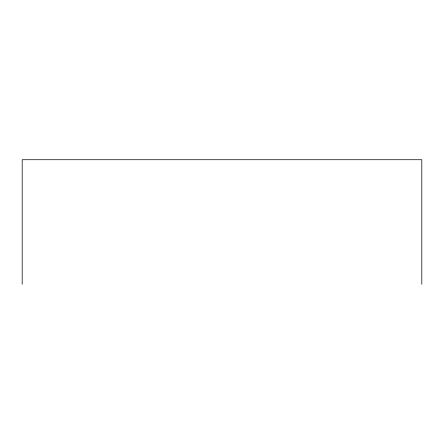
<?xml version="1.0" encoding="UTF-8"?>
<svg xmlns="http://www.w3.org/2000/svg" width="444" height="444" viewBox="0 0 444 444"><rect width="100%" height="100%" fill="white"/><g stroke="black" fill="none" stroke-linecap="round" stroke-linejoin="round"><path stroke-width="0.67" d="M421.8 284.277L421.8 159.723L22.2 159.723L22.2 284.277"/></g></svg>
